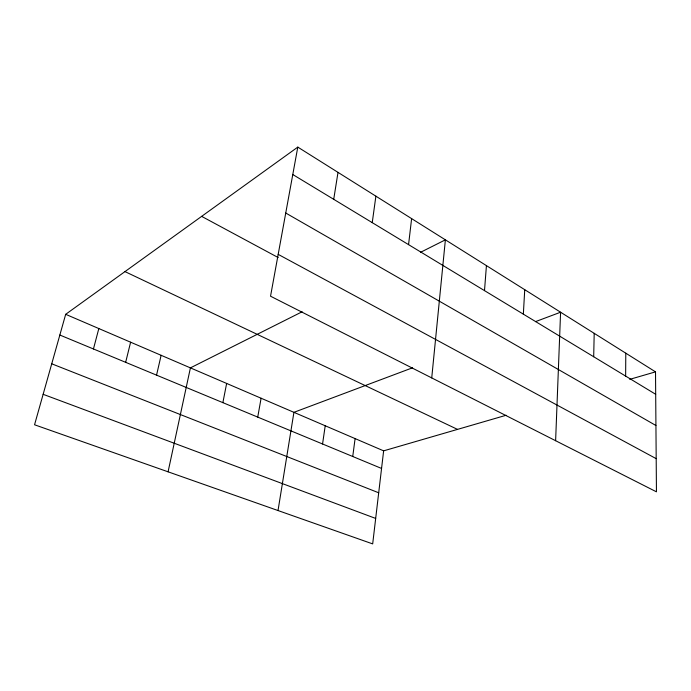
<?xml version="1.0" encoding="UTF-8"?>
<svg xmlns="http://www.w3.org/2000/svg" width="691" height="691" viewBox="0 0 691 691"><rect width="100%" height="100%" fill="white"/><g stroke="black" fill="none" stroke-linecap="round" stroke-linejoin="round"><path stroke-width="1.04" d="M625.64 376.103L625.787 353.179M593.69 356.755L594.2 333.338M555.616 440.711L560.591 312.22L535.49 321.635M523.346 314.155L524.737 289.693M484.503 290.626L486.429 265.62M431.728 377.917L445.384 239.837L420.499 252.336M506.123 415.265L383.635 450.852L372.682 543.895L34.55 424.775L65.68 314.319L297.795 147.105L655.517 371.862L656.45 491.828L270.535 296.206L297.795 147.105M408.562 244.64L411.62 218.615M352.738 456.501L355.096 438.595M372.242 222.649L375.887 196.166M322.559 443.985L325.219 425.768M333.718 199.319L338.011 172.37M278.024 510.545L293.925 412.328L412.553 367.793M257.734 417.105L261.103 398.232M222.873 402.646L226.639 383.436M168.077 471.815L190.414 367.88L302.14 311.771M156.555 375.135L161.124 355.304M125.658 362.326L130.616 342.2M93.449 348.964L98.83 328.553M629.76 379.35L655.517 371.862M43.136 394.311L375.679 518.431M51.73 363.803L378.703 492.787M59.841 335.031L381.562 468.455M65.68 314.319L383.635 450.852M124.967 271.606L457.528 429.387M201.642 216.369L278.179 257.562M278.188 254.366L656.191 458.66M285.746 213.027L655.94 425.518M292.777 174.521L655.699 394.302"/></g></svg>
